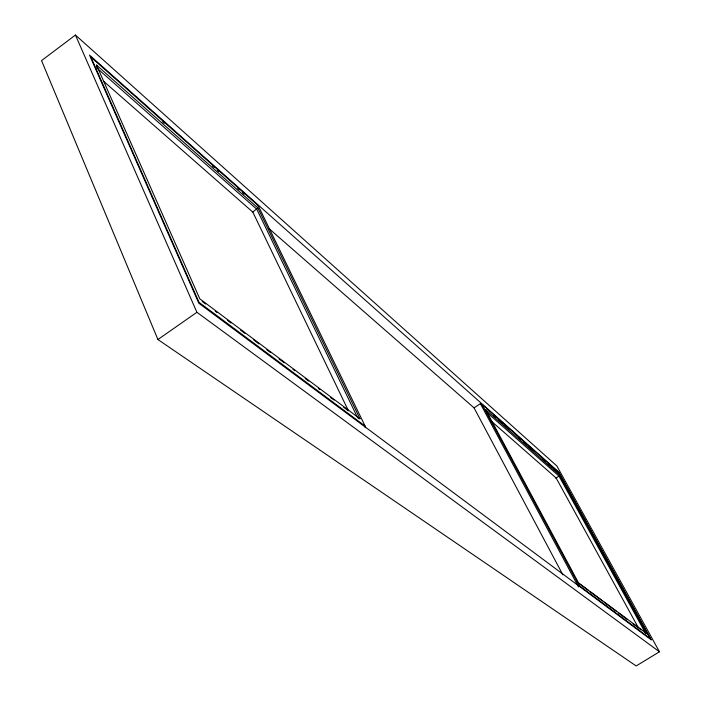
<?xml version="1.0" encoding="UTF-8"?>
<svg xmlns="http://www.w3.org/2000/svg" width="701" height="701" viewBox="0 0 701 701"><rect width="100%" height="100%" fill="white"/><g stroke="black" fill="none" stroke-linecap="round" stroke-linejoin="round"><path stroke-width="1.05" d="M485.697 411.364L485.609 409.559L559.556 475.033L559.012 476.11L555.7 478.231M96.694 66.972L96.519 65.079L257.88 207.934L252.351 212.377M75.436 35.05L41.534 60.601L157.927 339.529L636.175 665.95L659.466 651.799L556.866 465.972L75.436 35.05L196.902 312.278L659.466 651.799M157.927 339.529L196.902 312.278M269.088 228.666L474.051 407.859L480.395 403.68L482.078 404.433L558.837 472.597L650.388 638.611L579.096 585.493L482.078 404.433M257.276 205.761L258.196 205.63L365.09 426.059L365.203 427.759M558.837 472.597L553.851 468.838M577.072 581.9L647.076 633.8L559.556 475.033M257.88 207.934L360.007 418.804L357.633 417.726L256.794 209.222L96.782 67.927M647.076 633.8L645.472 633.082L559.012 476.11L486.512 412.083M365.09 426.059L199.023 302.333L90.911 57.088L258.196 205.63M360.007 418.804L199.785 298.801L96.519 65.079M202.186 301.43L205.682 304.041M215.286 311.235L217.03 312.541M227.51 320.375L231.006 322.995M240.609 330.18L244.973 333.448M253.709 339.976L258.949 343.902M266.809 349.781L270.297 352.393M279.033 358.93L284.273 362.846M293.009 369.383L294.753 370.689M305.233 378.522L308.729 381.142M318.333 388.328L320.077 389.633M330.557 397.476L334.053 400.087M343.656 407.272L348.02 410.541M578.824 583.214L588.472 590.435M590.224 591.749L602.501 600.932M604.253 602.247L616.529 611.43M618.282 612.744L627.053 619.298M633.196 623.89L641.082 629.796M103.766 81.421L252.789 212.061L348.467 410.847M490.691 420.618L556.121 477.968L638.147 627.325M162.623 121.808L164.253 123.253M212.394 165.953L214.033 167.399M217.292 170.299L218.922 171.745M237.692 188.394L239.33 189.84M242.59 192.74L244.22 194.186M483.664 406.571L480.395 403.68L578.465 586.868M493.46 415.264L495.905 417.437M498.358 419.61L502.433 423.229M504.072 424.675L508.961 429.021M518.758 437.704L520.387 439.15M523.656 442.051L526.915 444.942M528.554 446.388L533.452 450.734M543.24 459.427L545.693 461.591M548.138 463.764L552.222 467.383M485.609 409.559L578.159 582.189M474.051 407.859L562.833 574.767M651.211 639.811L198.839 303.226L89.5 55.09L558.653 471.992L651.211 639.811"/></g></svg>
